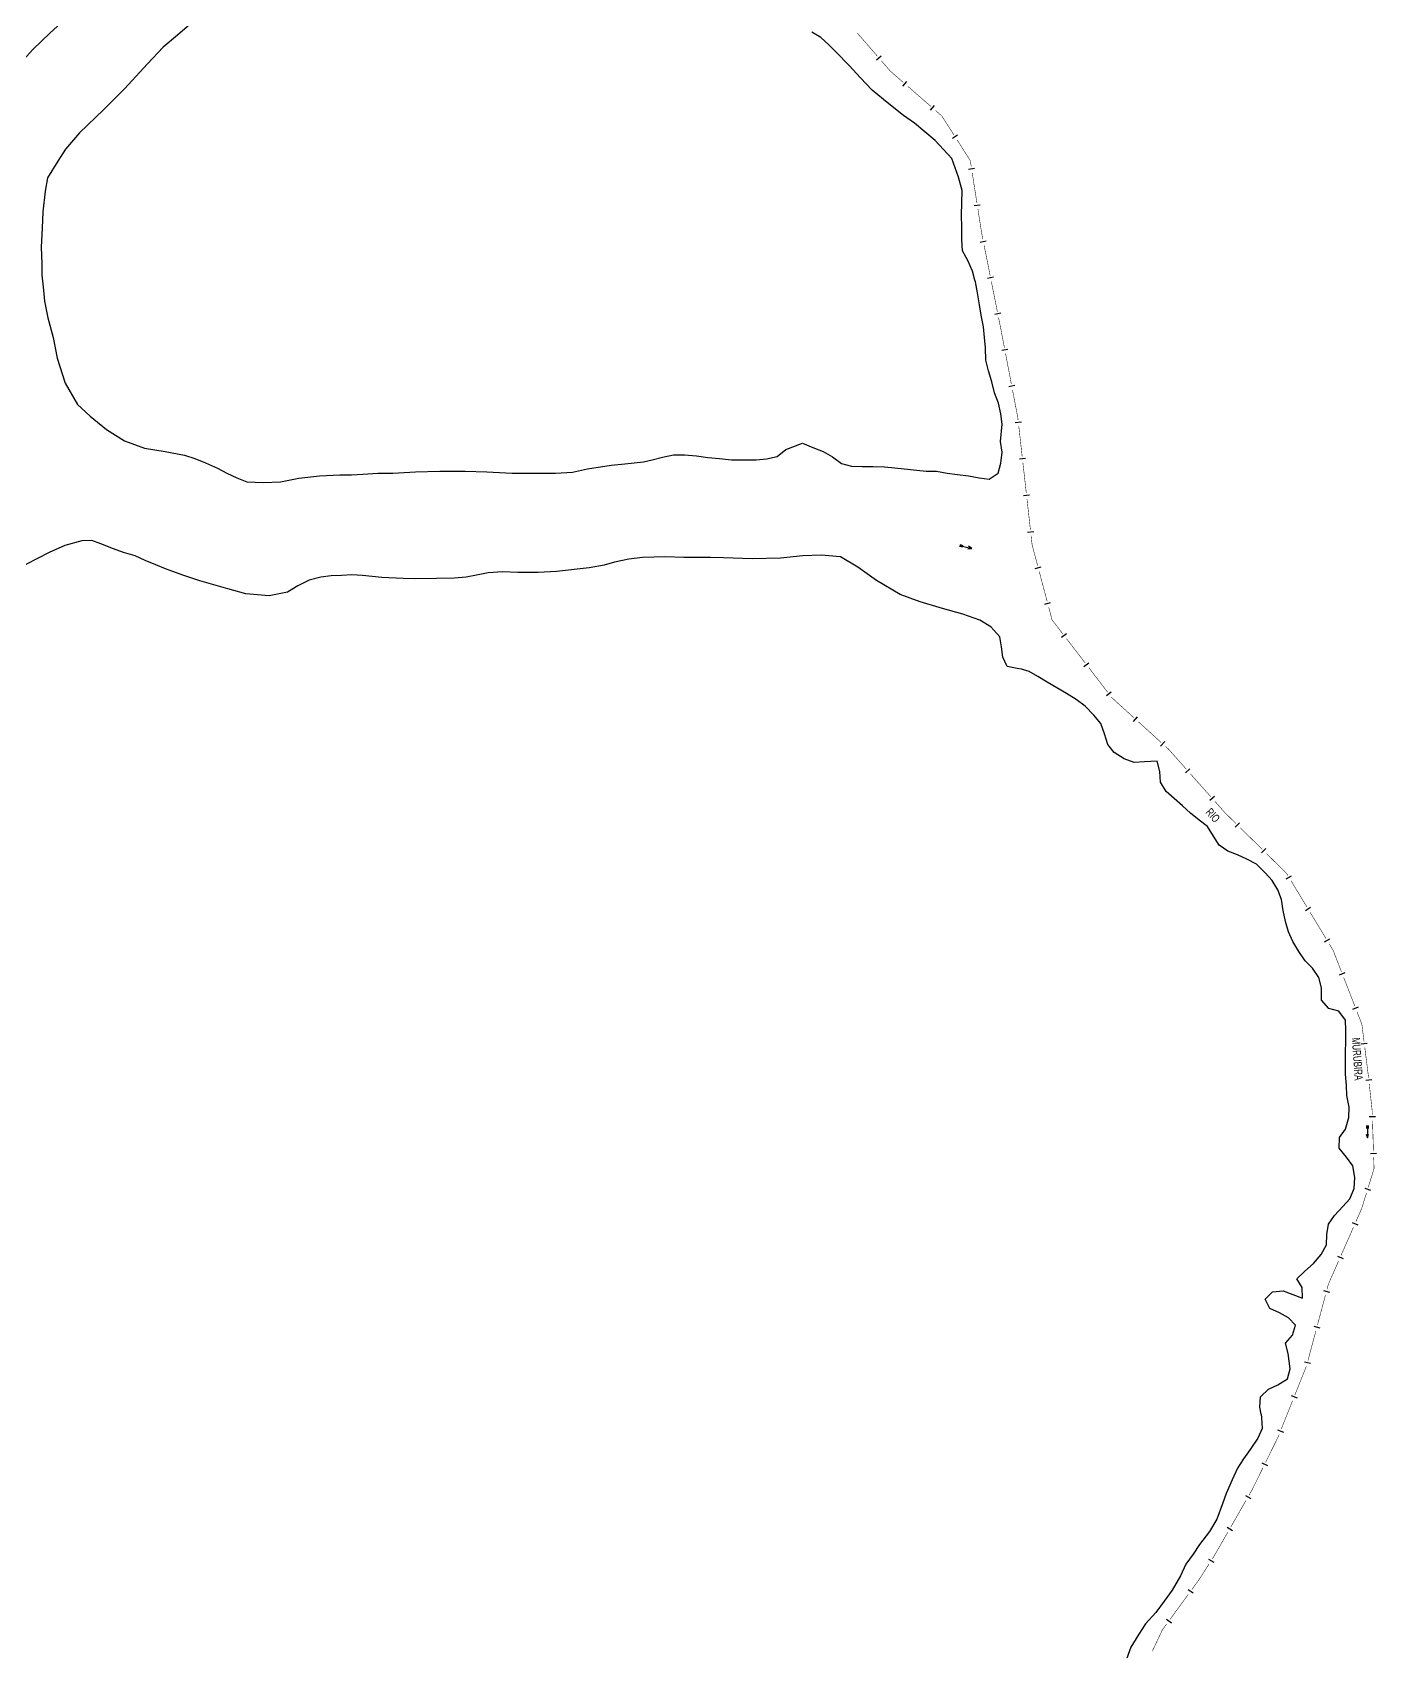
# Model space of a CAD drawing. Extents: x 203665 to 205970, y 4870865 to 4873745.
# Drawn here: x 205313 to 205970, y 4872032 to 4872824 of the extents above; entities that cross this region are included whole.
import ezdxf

# ---------------------------------------------------------------- set-up
doc = ezdxf.new("R2010")
doc.units = 0
doc.header["$LTSCALE"] = 1.5
doc.header["$MEASUREMENT"] = 0
for name, color, linetype in [('HD-CURSO-PERENE', 170, 'CONTINUOUS'), ('HD-TXT-PERENE', 170, 'CONTINUOUS'), ('LM-LIM-SETORES-BAIRROS', 250, 'CONTINUOUS')]:
    doc.layers.add(name, color=color, linetype=linetype)
doc.styles.add('ARIAL', font='ARIAL.SHX')

# ---------------------------------------------------------------- blocks, each defined once
blk = doc.blocks.new('COD035', base_point=(204642.388272, 4871347.708257))
at = {"layer": 'HD-CURSO-PERENE'}
for p, q in [((204642.388272, 4871348.113987), (204643.888272, 4871348.113987)), ((204642.388272, 4871347.713987), (204648.388272, 4871347.713987)), ((204642.388272, 4871347.313987), (204643.888272, 4871347.313987))]:
    blk.add_line(p, q, dxfattribs=at)
blk.add_lwpolyline([(204646.588272, 4871347.113987), (204648.388272, 4871347.713987), (204646.588272, 4871348.313987)], dxfattribs=at)

msp = doc.modelspace()

# ---------------------------------------------------------------- linework, layer by layer
at = {"layer": 'HD-CURSO-PERENE', "linetype": 'Continuous'}
for points in [[(205305.685101, 4872807.905788, 2.200741), (205313.102521, 4872816.090528, 2.200741), (205321.543034, 4872824.275267, 2.200741), (205331.773958, 4872833.483099, 2.200741)], [(205392.008525, 4872830.158049, 2.200741), (205383.823786, 4872823.124288, 2.200741), (205376.917912, 4872817.241507, 2.200741), (205369.244718, 4872809.056767, 2.200741), (205357.990702, 4872796.779658, 2.200741), (205347.759777, 4872786.804507, 2.190657), (205335.994214, 4872775.294717, 2.190657), (205329.08834, 4872767.36575, 2.190657), (205325.251744, 4872761.482969, 2.190657), (205320.316804, 4872753.385834, 2.190657), (205319.06143, 4872746.802915, 2.190657), (205317.913084, 4872736.697469, 2.190657), (205317.683415, 4872728.659045, 2.190657), (205317.224076, 4872719.472276, 2.190657), (205317.515898, 4872711.197076, 2.190657), (205317.501395, 4872710.929888, 2.190657), (205317.42199, 4872705.720373, 2.190657), (205318.122738, 4872699.990868, 2.190657), (205318.831761, 4872693.060314, 2.190657), (205320.439446, 4872684.792221, 2.190657), (205322.965807, 4872675.146113, 2.190657), (205325.03283, 4872665.040667, 2.190657), (205328.937207, 4872652.868197, 2.190657), (205334.908608, 4872642.418247, 2.190657), (205341.109677, 4872636.676516, 2.190657), (205349.1481, 4872630.245777, 2.190657), (205357.875531, 4872624.733716, 2.190657), (205367.751309, 4872621.059008, 2.190657), (205377.856755, 4872619.451323, 2.190657), (205387.273194, 4872617.613969, 2.190657), (205392.325917, 4872616.006285, 2.190657), (205397.608309, 4872613.939261, 2.190657), (205403.353165, 4872611.305015, 2.190657), (205407.924003, 4872608.765033, 2.190657), (205412.894854, 4872606.525004, 2.190657), (205417.845664, 4872604.624944, 2.190657), (205425.97246, 4872604.293153, 2.190657), (205434.240553, 4872604.522823, 2.190657), (205443.197653, 4872606.360177, 2.190657), (205453.3031, 4872607.508523, 2.190657), (205463.310671, 4872608.082468, 2.190657), (205468.881332, 4872608.092203, 2.190657), (205474.471958, 4872608.431906, 2.190657), (205481.89692, 4872608.886538, 2.190657), (205489.246335, 4872608.886538, 2.190657), (205500.270459, 4872609.575546, 2.190657), (205512.213259, 4872609.805215, 2.190657), (205524.615398, 4872609.805215, 2.190657), (205535.180183, 4872609.575546, 2.190657), (205547.582321, 4872608.886538, 2.190657), (205559.065783, 4872608.886538, 2.190657), (205568.711891, 4872608.886538, 2.190657), (205576.979984, 4872609.345877, 2.190657), (205584.329399, 4872610.953561, 2.190657), (205595.927696, 4872612.790915, 2.190657), (205602.588104, 4872613.479923, 2.190657), (205611.774873, 4872614.3986, 2.190657), (205615.997997, 4872615.28456, 2.190657), (205621.108446, 4872616.654191, 2.190657), (205626.448953, 4872617.763835, 2.190657), (205631.759585, 4872617.753584, 2.190657), (205637.660337, 4872617.323344, 2.190657), (205643.171082, 4872616.553153, 2.190657), (205649.031838, 4872616.042922, 2.190657), (205654.852606, 4872615.392706, 2.190657), (205661.523406, 4872615.342395, 2.190657), (205666.844031, 4872615.402137, 2.190657), (205671.884586, 4872615.791862, 2.190657), (205677.125071, 4872616.981503, 2.190657), (205681.455178, 4872620.500973, 2.190657), (205689.505792, 4872623.460317, 2.190657), (205694.556624, 4872621.470262, 2.190657), (205699.727476, 4872619.430205, 2.190657), (205704.228317, 4872616.790235, 2.190657), (205708.559198, 4872613.64032, 2.190657), (205713.469937, 4872612.300211, 2.190657), (205718.760591, 4872612.08998, 2.190657), (205724.171235, 4872612.089723, 2.190657), (205729.721903, 4872612.019466, 2.190657), (205734.702559, 4872611.469281, 2.190657), (205750.064575, 4872609.848702, 2.190657), (205755.115186, 4872609.75847, 2.190657), (205760.305918, 4872608.768315, 2.190657), (205765.366579, 4872608.258123, 2.190657), (205770.667299, 4872607.487942, 2.190657), (205775.898033, 4872606.527783, 2.190657), (205780.888693, 4872605.957599, 2.190657), (205785.218879, 4872608.787132, 2.190657), (205786.508452, 4872613.796608, 2.190657), (205787.137915, 4872619.066092, 2.190657), (205786.317212, 4872624.285649, 2.190657), (205787.126328, 4872632.73483, 2.190657), (205786.515659, 4872637.874384, 2.190657), (205785.424919, 4872643.13395, 2.190657), (205783.534114, 4872648.133578, 2.190657), (205782.103321, 4872653.50315, 2.190657), (205780.492503, 4872658.902728, 2.190657), (205779.291748, 4872664.182298, 2.190657), (205779.05102, 4872670.211752, 2.190657), (205778.630386, 4872675.241308, 2.190657), (205778.039708, 4872680.480852, 2.190657), (205776.968929, 4872686.100384, 2.190657), (205776.058237, 4872691.129963, 2.190657), (205775.067439, 4872696.989468, 2.190657), (205774.116686, 4872702.509004, 2.190657), (205773.885589, 4872703.32368, 2.190657), (205772.655915, 4872707.658598, 2.190657), (205770.405037, 4872712.918219, 2.190657), (205767.84419, 4872717.587909, 2.190657), (205767.403485, 4872723.21741, 2.190657), (205767.402792, 4872729.186859, 2.190657), (205767.352098, 4872735.116314, 2.190657), (205767.62628, 4872747.047181, 2.190657), (205765.852053, 4872753.637166, 2.190657), (205762.557061, 4872762.76176, 2.190657), (205754.44631, 4872771.632894, 2.190657), (205744.307872, 4872779.997105, 2.190657), (205738.985192, 4872783.799019, 2.190657), (205734.169434, 4872787.600934, 2.190657), (205729.100215, 4872791.656309, 2.190657), (205723.613749, 4872796.248992, 2.190657), (205717.907172, 4872802.183832, 2.200741), (205712.428858, 4872808.346935, 2.200741), (205705.809228, 4872814.966565, 2.200741), (205702.385282, 4872818.390511, 2.200741), (205698.50481, 4872822.04272, 2.200741), (205694.167811, 4872824.553614, 2.200741)], [(205796.716878, 4872512.995477, 2.190657), (205794.591077, 4872513.255509, 2.190657), (205789.640379, 4872514.195657, 2.190657), (205787.529598, 4872518.765335, 2.190657), (205786.818929, 4872523.804904, 2.190657), (205786.03825, 4872528.854474, 2.190657), (205781.730109, 4872533.669863, 2.190657), (205776.218047, 4872536.885232, 2.190657), (205767.949955, 4872539.870932, 2.190657), (205758.074178, 4872542.626963, 2.190657), (205747.050054, 4872545.842333, 2.190657), (205737.289112, 4872549.51704, 2.190657), (205725.80565, 4872556.407117, 2.190657), (205716.61888, 4872562.837856, 2.190657), (205708.121118, 4872567.890579, 2.190657), (205698.70468, 4872568.809256, 2.190657), (205689.747579, 4872568.349918, 2.190657), (205678.723456, 4872567.201572, 2.190657), (205664.943302, 4872566.971902, 2.190657), (205650.933478, 4872567.431241, 2.190657), (205644.617574, 4872567.66091, 2.190657), (205631.526428, 4872567.66091, 2.190657), (205622.569327, 4872567.890579, 2.190657), (205611.315535, 4872567.66091, 2.190657), (205604.655127, 4872566.742233, 2.190657), (205597.535381, 4872565.364218, 2.190657), (205592.482657, 4872563.756533, 2.190657), (205585.133242, 4872562.608187, 2.190657), (205569.286064, 4872560.770833, 2.190657), (205560.21413, 4872560.311494, 2.190657), (205550.338352, 4872560.311494, 2.190657), (205542.988937, 4872560.541164, 2.190657), (205535.86919, 4872560.081825, 2.190657), (205530.127459, 4872558.933479, 2.190657), (205525.074736, 4872558.014802, 2.190657), (205519.103336, 4872557.555464, 2.190657), (205510.612194, 4872557.254918, 2.190657), (205499.81112, 4872557.096125, 2.190657), (205494.299058, 4872557.325794, 2.190657), (205483.734273, 4872557.785133, 2.190657), (205474.277699, 4872558.746504, 2.190657), (205469.167041, 4872559.176706, 2.190657), (205464.026471, 4872558.816983, 2.190657), (205458.945882, 4872558.687236, 2.190657), (205453.915364, 4872557.997539, 2.190657), (205448.334875, 4872556.487943, 2.190657), (205442.738315, 4872553.651087, 2.190657), (205437.685591, 4872550.665387, 2.190657), (205428.728491, 4872548.828033, 2.190657), (205417.245029, 4872549.74671, 2.190657), (205408.517598, 4872552.273071, 2.190657), (205394.737444, 4872556.177448, 2.190657), (205386.469351, 4872558.933479, 2.190657), (205378.045876, 4872561.990769, 2.190657), (205373.255065, 4872564.070804, 2.190657), (205367.964195, 4872566.140864, 2.190657), (205363.157924, 4872568.349918, 2.190657), (205357.416193, 4872569.957602, 2.190657), (205352.593139, 4872571.794956, 2.190657), (205346.39207, 4872574.321318, 2.190657), (205342.028354, 4872575.929003, 2.190657), (205337.009397, 4872575.761444, 2.190657), (205328.707538, 4872573.402641, 2.190657), (205321.128453, 4872569.957602, 2.190657), (205309.644992, 4872564.215872, 2.190657)], [(205913.810002, 4872148.462845, 2.190657), (205913.247118, 4872151.863253, 2.190657), (205913.54656, 4872156.982766, 2.190657), (205917.426578, 4872160.802229, 2.190657), (205922.046882, 4872162.921814, 2.190657), (205926.767102, 4872165.861319, 2.190657), (205928.106696, 4872170.740804, 2.190657), (205927.145709, 4872178.260156, 2.190657), (205925.824981, 4872183.179764, 2.190657), (205929.244926, 4872187.159234, 2.190657), (205930.744545, 4872191.978718, 2.190657), (205927.323712, 4872195.658541, 2.190657), (205922.882905, 4872198.05853, 2.190657), (205918.062079, 4872200.238557, 2.190657), (205915.841285, 4872204.798241, 2.190657), (205919.44131, 4872208.277749, 2.190657), (205924.58185, 4872208.897448, 2.190657), (205929.442646, 4872207.017391, 2.190657), (205934.123414, 4872205.197337, 2.190657), (205933.962787, 4872210.436861, 2.190657), (205931.301967, 4872214.776586, 2.190657), (205935.282009, 4872218.496054, 2.190657), (205939.482084, 4872222.155517, 2.190657), (205943.182007, 4872226.61493, 2.190657), (205945.801771, 4872231.33437, 2.190657), (205946.061217, 4872236.373892, 2.190657), (205946.840711, 4872241.533378, 2.190657), (205949.800585, 4872245.652858, 2.190657), (205953.820548, 4872250.092257, 2.190657), (205957.200514, 4872253.851749, 2.190657), (205959.340189, 4872258.851186, 2.190657), (205959.639586, 4872264.350664, 2.190657), (205958.758818, 4872270.070178, 2.190657), (205955.557955, 4872274.229946, 2.190657), (205952.01703, 4872278.569713, 2.190657), (205952.216444, 4872283.829218, 2.190657), (205955.116315, 4872287.908703, 2.190657), (205956.795844, 4872293.68809, 2.190657), (205956.995281, 4872298.747613, 2.190657), (205955.714482, 4872304.327159, 2.190657), (205955.55388, 4872309.346703, 2.190657), (205955.193208, 4872314.76622, 2.190657), (205955.192619, 4872319.845751, 2.190657), (205955.191979, 4872325.365241, 2.190657), (205955.371341, 4872331.044708, 2.190657), (205955.370752, 4872336.124239, 2.190657), (205955.090115, 4872341.323772, 2.190657), (205951.829228, 4872345.62353, 2.190657), (205946.908485, 4872346.983637, 2.190657), (205943.347591, 4872351.043432, 2.190657), (205943.326897, 4872357.002882, 2.190657), (205942.126162, 4872362.102468, 2.190657), (205938.925255, 4872366.642201, 2.190657), (205935.404409, 4872370.322028, 2.190657), (205932.323518, 4872374.841757, 2.190657), (205929.382596, 4872379.78144, 2.190657), (205927.30181, 4872384.42111, 2.190657), (205925.781042, 4872389.480715, 2.190657), (205924.620275, 4872394.90027, 2.190657), (205923.819558, 4872400.259813, 2.190657), (205921.998782, 4872405.079454, 2.190657), (205919.277944, 4872409.519173, 2.190657), (205915.817096, 4872413.27899, 2.190657), (205911.596093, 4872417.598792, 2.190657), (205906.935267, 4872419.938797, 2.190657), (205902.274464, 4872422.07882, 2.190657), (205897.573684, 4872423.978868, 2.190657), (205893.31285, 4872426.79881, 2.190657), (205890.491995, 4872431.27853, 2.190657), (205887.651117, 4872435.938234, 2.190657), (205883.570258, 4872439.15813, 2.190657), (205879.249354, 4872442.518025, 2.190657), (205875.328465, 4872446.157875, 2.190657), (205871.247569, 4872449.697742, 2.190657), (205867.366704, 4872453.177604, 2.190657), (205864.625851, 4872457.717315, 2.190657), (205864.2652, 4872462.956849, 2.190657), (205862.984473, 4872467.916451, 2.190657), (205856.843768, 4872467.696763, 2.190657), (205851.72321, 4872467.257046, 2.190657), (205846.822423, 4872469.017116, 2.190657), (205842.06148, 4872472.257043, 2.190657), (205838.880654, 4872476.116838, 2.190657), (205837.23986, 4872481.276439, 2.190657), (205835.439055, 4872486.376053, 2.190657), (205832.078184, 4872490.435838, 2.190657), (205827.777166, 4872494.795639, 2.190657), (205823.376248, 4872498.195534, 2.190657), (205818.715365, 4872501.035493, 2.190657), (205813.894473, 4872503.775469, 2.190657), (205809.17358, 4872506.635429, 2.190657), (205804.592724, 4872509.315398, 2.190657), (205800.436336, 4872511.756361, 2.190657), (205796.716878, 4872512.995477, 2.190657)], [(205913.810002, 4872148.462845, 2.190657), (205914.107824, 4872146.663692, 2.190657), (205914.308439, 4872141.564153, 2.190657), (205912.168732, 4872136.844691, 2.190657), (205908.568675, 4872131.246215, 2.190657), (205905.309818, 4872126.654189, 2.190657), (205902.347221, 4872122.062163, 2.190657), (205899.680883, 4872116.433229, 2.190657), (205896.718286, 4872109.767385, 2.190657), (205894.940728, 4872104.582839, 2.190657), (205892.27439, 4872097.176346, 2.190657), (205888.571144, 4872091.103022, 2.190657), (205883.682858, 4872084.733438, 2.190657), (205880.572131, 4872080.067347, 2.190657), (205877.017014, 4872075.179061, 2.190657), (205874.350677, 4872069.401997, 2.190657), (205870.35117, 4872062.439893, 2.190657), (205866.499794, 4872056.959088, 2.190657), (205862.352158, 4872051.478283, 2.190657), (205857.315742, 4872045.997478, 2.190657), (205853.98282, 4872040.886998, 2.190657), (205850.131444, 4872034.517414, 2.190657), (205847.316976, 4872026.814661, 2.190657)]]:
    msp.add_polyline3d(points, dxfattribs=at)
at = {"layer": 'LM-LIM-SETORES-BAIRROS', "const_width": 0.25}
for points in [[(205716.363526, 4872824.142753), (205726.187484, 4872812.807416)], [(205728.152276, 4872810.540349), (205732.081859, 4872806.006215)], [(205732.081859, 4872806.006215), (205732.533333, 4872805.485283)], [(205732.533333, 4872805.485283), (205738.802098, 4872800.029136)], [(205741.065012, 4872798.059562), (205752.379583, 4872788.211695)], [(205754.642497, 4872786.242121), (205756.905411, 4872784.272548)], [(205756.905411, 4872784.272548), (205757.654273, 4872783.620761)], [(205757.654273, 4872783.620761), (205763.576546, 4872774.342534)], [(205765.190652, 4872771.813768), (205771.109042, 4872762.541624)], [(205771.109042, 4872762.541624), (205771.610351, 4872761.75624)], [(205771.610351, 4872761.75624), (205772.085833, 4872758.725045)], [(205772.550736, 4872755.761287), (205774.875252, 4872740.942494)], [(205775.340156, 4872737.978735), (205777.044801, 4872727.11162)], [(205777.044801, 4872727.11162), (205777.192782, 4872726.168241)], [(205777.192782, 4872726.168241), (205777.789972, 4872723.18229)], [(205778.378321, 4872720.240548), (205781.320063, 4872705.531837)], [(205781.908411, 4872702.590095), (205784.850153, 4872687.881385)], [(205785.438502, 4872684.939643), (205786.419082, 4872680.03674)], [(205786.419082, 4872680.03674), (205786.496834, 4872679.647982)], [(205786.496834, 4872679.647982), (205788.302994, 4872670.215812)], [(205788.867211, 4872667.269347), (205791.688295, 4872652.537019)], [(205792.252512, 4872649.590553), (205794.697452, 4872636.822536)], [(205794.697452, 4872636.822536), (205794.870481, 4872635.918939)], [(205794.870481, 4872635.918939), (205794.991072, 4872634.845707)], [(205795.326052, 4872631.864468), (205796.66597, 4872619.93951)], [(205796.66597, 4872619.93951), (205796.722995, 4872619.432005)], [(205796.722995, 4872619.432005), (205797.00094, 4872616.958269)], [(205797.335908, 4872613.977028), (205799.010746, 4872599.070824)], [(205799.345713, 4872596.089584), (205801.020551, 4872581.18338)], [(205801.355519, 4872578.202139), (205801.802143, 4872574.227151)], [(205801.802143, 4872574.227151), (205801.848519, 4872573.814393)], [(205801.848519, 4872573.814393), (205804.567727, 4872563.584994)], [(205805.33843, 4872560.685681), (205809.191948, 4872546.189115)], [(205809.962651, 4872543.289802), (205811.504058, 4872537.491176)], [(205811.504058, 4872537.491176), (205811.617774, 4872537.063388)], [(205811.617774, 4872537.063388), (205816.831286, 4872530.277547)], [(205818.659016, 4872527.898597), (205827.797665, 4872516.003847)], [(205829.625395, 4872513.624897), (205838.764045, 4872501.730147)], [(205840.591775, 4872499.351197), (205840.925537, 4872498.916776)], [(205840.925537, 4872498.916776), (205851.627411, 4872489.204151)], [(205853.84892, 4872487.187992), (205864.956464, 4872477.107195)], [(205867.177973, 4872475.091036), (205867.918476, 4872474.418983)], [(205867.918476, 4872474.418983), (205868.605091, 4872473.795836)], [(205868.605091, 4872473.795836), (205877.281037, 4872464.017016)], [(205879.272033, 4872461.772927), (205889.227013, 4872450.552483)], [(205891.218009, 4872448.308394), (205895.863667, 4872443.072187)], [(205895.863667, 4872443.072187), (205896.052044, 4872442.859864)], [(205896.052044, 4872442.859864), (205901.550321, 4872437.446175)], [(205903.688022, 4872435.341363), (205914.376524, 4872424.817299)], [(205916.514224, 4872422.712486), (205925.777593, 4872413.591631)], [(205925.777593, 4872413.591631), (205926.290212, 4872413.086898)], [(205926.290212, 4872413.086898), (205926.953051, 4872411.991185)], [(205928.505849, 4872409.424316), (205936.269837, 4872396.589968)], [(205937.822634, 4872394.023098), (205945.586623, 4872381.18875)], [(205947.13942, 4872378.621881), (205948.692218, 4872376.055011)], [(205948.692218, 4872376.055011), (205949.085139, 4872375.405488)], [(205949.085139, 4872375.405488), (205953.158755, 4872364.928706)], [(205954.245935, 4872362.132629), (205959.681831, 4872348.152249)], [(205960.76901, 4872345.356173), (205962.943369, 4872339.764021)], [(205962.943369, 4872339.764021), (205963.119304, 4872339.31154)], [(205963.119304, 4872339.31154), (205964.184796, 4872330.863951)], [(205964.560211, 4872327.887534), (205966.312147, 4872313.997583)], [(205966.312147, 4872313.997583), (205966.388051, 4872313.395794)], [(205966.388051, 4872313.395794), (205966.430337, 4872313.00463)], [(205966.752767, 4872310.022007), (205968.149964, 4872297.097309)], [(205968.149964, 4872297.097309), (205968.158446, 4872297.018851)], [(205968.158446, 4872297.018851), (205968.221398, 4872295.098797)], [(205968.319706, 4872292.100409), (205968.811245, 4872277.108464)], [(205969.088851, 4872268.641493), (205966.271434, 4872259.539072)], [(205968.909553, 4872274.110076), (205969.073399, 4872269.112761)], [(205969.073399, 4872269.112761), (205969.088851, 4872268.641493)], [(205965.384383, 4872256.673214), (205963.314597, 4872249.986213)], [(205963.041217, 4872249.102985), (205960.190303, 4872242.627337)], [(205963.314597, 4872249.986213), (205963.041217, 4872249.102985)], [(205958.981509, 4872239.881647), (205952.937536, 4872226.153195)], [(205951.728742, 4872223.407504), (205946.893563, 4872212.424743)], [(205945.295158, 4872206.645409), (205941.419732, 4872192.154685)], [(205946.759126, 4872212.119379), (205946.070243, 4872209.543553)], [(205946.893563, 4872212.424743), (205946.759126, 4872212.119379)], [(205940.644646, 4872189.25654), (205936.76922, 4872174.765817)], [(205935.965553, 4872171.877172), (205930.394693, 4872157.950022)], [(205929.280521, 4872155.164592), (205926.680787, 4872148.665255)], [(205926.602774, 4872148.470223), (205923.709661, 4872141.237442)], [(205926.680787, 4872148.665255), (205926.602774, 4872148.470223)], [(205922.103389, 4872137.221762), (205916.058157, 4872124.955537)], [(205922.224098, 4872137.523535), (205922.103389, 4872137.221762)], [(205922.595489, 4872138.452012), (205922.224098, 4872137.523535)], [(205914.731962, 4872122.264589), (205909.42718, 4872111.500793)], [(205909.253936, 4872111.149267), (205907.955444, 4872108.887384)], [(205909.42718, 4872111.500793), (205909.253936, 4872111.149267)], [(205906.461839, 4872106.285626), (205898.993813, 4872093.276837)], [(205897.500208, 4872090.67508), (205890.53005, 4872078.533543)], [(205890.516402, 4872078.509769), (205889.990853, 4872077.691403)], [(205890.53005, 4872078.533543), (205890.516402, 4872078.509769)], [(205888.369765, 4872075.167106), (205883.506502, 4872067.594215)], [(205883.258973, 4872067.208772), (205879.989148, 4872062.734275)], [(205883.506502, 4872067.594215), (205883.258973, 4872067.208772)], [(205878.219099, 4872060.312102), (205869.36885, 4872048.201235)], [(205865.581274, 4872043.018237), (205860.631979, 4872032.548573)], [(205865.82875, 4872043.356888), (205865.581274, 4872043.018237)], [(205867.5988, 4872045.779062), (205865.82875, 4872043.356888)]]:
    msp.add_lwpolyline(points, dxfattribs=at)
at = {"layer": 'LM-LIM-SETORES-BAIRROS'}
for points in [[(205725.708881, 4872811.069332), (205727.975948, 4872813.034123)], [(205738.571616, 4872798.241154), (205740.54119, 4872800.504068)], [(205752.149101, 4872786.423713), (205754.118674, 4872788.686627)], [(205762.850198, 4872772.692559), (205765.378964, 4872774.306665)], [(205770.758921, 4872757.504674), (205773.72268, 4872757.969577)], [(205773.548341, 4872739.722123), (205776.512099, 4872740.187026)], [(205776.515217, 4872721.907535), (205779.456959, 4872722.495883)], [(205780.045308, 4872704.257083), (205782.98705, 4872704.845431)], [(205783.575398, 4872686.60663), (205786.51714, 4872687.194979)], [(205787.017834, 4872668.951549), (205789.964299, 4872669.515765)], [(205790.403135, 4872651.272755), (205793.3496, 4872651.836972)], [(205793.612112, 4872633.684471), (205796.593352, 4872634.01945)], [(205795.621976, 4872615.797038), (205798.603216, 4872616.132006)], [(205797.631781, 4872597.909594), (205800.613022, 4872598.244561)], [(205799.641587, 4872580.022149), (205802.622828, 4872580.357117)], [(205803.374971, 4872562.233204), (205806.274284, 4872563.003908)], [(205807.999192, 4872544.837326), (205810.898505, 4872545.608029)], [(205816.251054, 4872528.570699), (205818.630004, 4872530.398429)], [(205827.217433, 4872514.296999), (205829.596383, 4872516.124729)], [(205838.183813, 4872500.023298), (205840.562763, 4872501.851028)], [(205851.359834, 4872487.421343), (205853.375993, 4872489.642852)], [(205864.688887, 4872475.324387), (205866.705047, 4872477.545896)], [(205876.822658, 4872462.273488), (205879.066747, 4872464.264484)], [(205888.768634, 4872448.808955), (205891.012723, 4872450.799951)], [(205901.210482, 4872435.675721), (205903.315294, 4872437.813421)], [(205914.036684, 4872423.046844), (205916.141497, 4872425.184545)], [(205926.187215, 4872410.359163), (205928.754085, 4872411.911961)], [(205935.504001, 4872394.957946), (205938.070871, 4872396.510743)], [(205944.820787, 4872379.556728), (205947.387657, 4872381.109526)], [(205952.12311, 4872363.453091), (205954.919187, 4872364.54027)], [(205958.646186, 4872346.676634), (205961.442262, 4872347.763813)], [(205962.821725, 4872329.684105), (205965.798143, 4872330.05952)], [(205965.046502, 4872311.849207), (205968.029125, 4872312.171638)], [(205966.754973, 4872294.050181), (205969.753362, 4872294.148488)], [(205967.34482, 4872276.059848), (205970.343209, 4872276.158155)], [(205964.542822, 4872259.027311), (205967.40868, 4872258.14026)], [(205958.414526, 4872242.316504), (205961.160217, 4872241.10771)], [(205951.161759, 4872225.842362), (205953.90745, 4872224.633567)], [(205944.362809, 4872208.965048), (205947.260953, 4872208.189962)], [(205939.712297, 4872191.576179), (205942.610442, 4872190.801094)], [(205935.061786, 4872174.187311), (205937.959931, 4872173.412226)], [(205928.630588, 4872157.578631), (205931.416018, 4872156.464459)], [(205921.945555, 4872140.866051), (205924.730986, 4872139.751879)], [(205914.270618, 4872124.721652), (205916.961567, 4872123.395457)], [(205906.156697, 4872108.766934), (205908.758455, 4872107.273329)], [(205897.195066, 4872093.156387), (205899.796824, 4872091.662782)], [(205888.188342, 4872077.660515), (205890.712639, 4872076.039427)], [(205878.188045, 4872062.811909), (205880.610218, 4872061.041859)], [(205867.567747, 4872048.278869), (205869.98992, 4872046.508819)]]:
    msp.add_lwpolyline(points, dxfattribs=at)

# ---------------------------------------------------------------- block references
at = {"layer": 'HD-TXT-PERENE'}
for p, rotation in [((205766.475371, 4872573.500587), 346), ((205965.804198, 4872289.757601), 270)]:
    msp.add_blockref('COD035', p, dxfattribs=dict(at, rotation=rotation))

# ---------------------------------------------------------------- texts
at = {"layer": 'HD-TXT-PERENE', "style": 'ARIAL', "width": 0.7}
for s, rotation, p in [('RIO', 312, (205886.444998, 4872442.717427)), ('MURUBIRA', 274, (205958.226067, 4872332.530133))]:
    msp.add_text(s, height=4, rotation=rotation, dxfattribs=at).set_placement(p)

doc.saveas('drawing.dxf')
